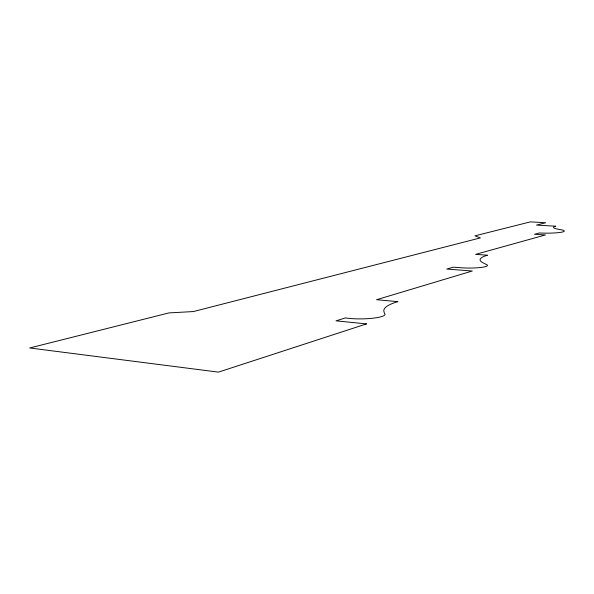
<?xml version="1.0" encoding="UTF-8"?>
<svg xmlns="http://www.w3.org/2000/svg" width="594" height="594" viewBox="0 0 594 594"><rect width="100%" height="100%" fill="white"/><g stroke="black" fill="none" stroke-linecap="round" stroke-linejoin="round"><path stroke-width="0.89" d="M366.498 323.908L218.429 372.126L29.7 347.973L168.956 312.904L193.384 311.56L480.375 237.897L474.948 235.84L530.39 221.874L545.678 222.735L536.531 225.104L555.798 226.21A25.208 3.007 0.5 0 0 557.677 229.113L561.308 229.804A18.154 2.213 0.3 0 1 560.224 232.417A18.154 2.213 0.3 0 1 539.367 232.959L534.489 234.281L545.463 234.949L475.594 254.373L487.54 255.212A75.438 10.759 0.5 0 0 482.974 262.771L486.427 264.523A17.946 2.643 0 0 1 481.014 267.449A17.946 2.643 0 0 1 460.499 267.708L453.356 267.166L446.755 269.06L472.275 271.013L376.581 299.71L397.861 301.641A99.146 17.775 0.2 0 0 383.858 311.234L384.444 313.38A23.396 4.255 -0.8 0 1 373.173 318.176A23.396 4.255 -0.8 0 1 345.448 317.909L336.033 320.834L366.498 323.908"/></g></svg>
